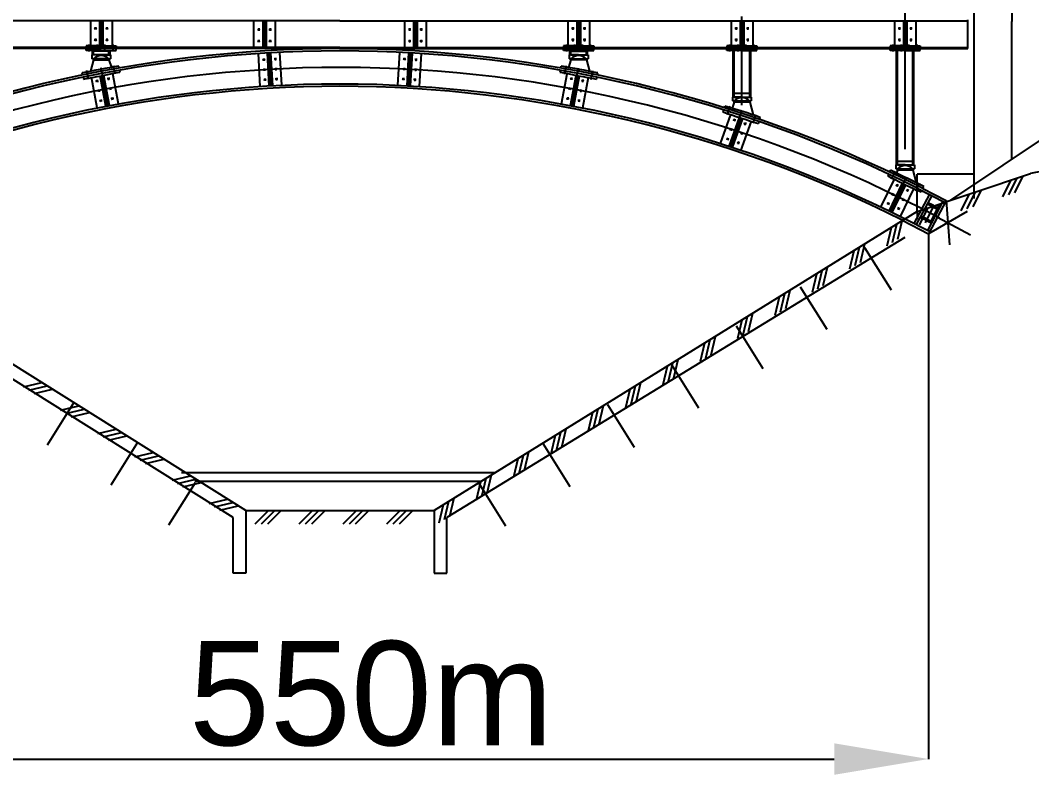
# Model space of a CAD drawing. Header units: millimetres. Extents: x -919 to 30143, y 6775 to 18100.
# Drawn here: x 10885 to 18940, y 6775 to 12779 of the extents above; entities that cross this region are included whole.
import ezdxf

# ---------------------------------------------------------------- set-up
doc = ezdxf.new("R2010")
doc.units = ezdxf.units.MM
doc.layers.add('axis', color=40, linetype='Continuous')
doc.styles.get("Standard").update_dxf_attribs({"font": 'arial.ttf'})
doc.dimstyles.new('dwgmodels.com', dxfattribs={"dimtxt": 2.5, "dimasz": 2.5, "dimexe": 1.25, "dimexo": 0.625, "dimtad": 1, "dimtxsty": 'Standard', "dimcen": 2.5, "dimadec": 0, "dimazin": 0, "dimtfac": 1, "dimtmove": 0, "dimatfit": 3, "dimfxl": 1, "dimarcsym": 0})

# ---------------------------------------------------------------- blocks, each defined once
blk = doc.blocks.new('*D4')
at = {"color": 0, "lineweight": -2, "transparency": 16777216}
for p, q in [((8743.7, 11080.2), (8743.7, 6899)), ((18117.3, 11079.9), (18117.3, 6899)), ((9493.7, 6900.2), (17367.3, 6900.2))]:
    blk.add_line(p, q, dxfattribs=at)
at = {"color": 0, "transparency": 16777216}
for points in [[(9493.7, 7025.2), (9493.7, 6775.2), (8743.7, 6900.2)], [(17367.3, 7025.2), (17367.3, 6775.2), (18117.3, 6900.2)]]:
    blk.add_solid(points, dxfattribs=at)
at = {"layer": 'Defpoints', "color": 0, "transparency": 16777216}
for p in [(8743.7, 11080.8), (18117.3, 11080.5), (18117.3, 6900.2)]:
    blk.add_point(p, dxfattribs=at)
at = {"color": 0, "transparency": 16777216, "insert": (13430.5, 6902.3), "char_height": 2.5, "attachment_point": 5}
blk.add_mtext('9373,58', dxfattribs=at)

msp = doc.modelspace()

# ---------------------------------------------------------------- linework, layer by layer
at = {"color": 0, "linetype": 'ByBlock', "lineweight": -2}
for p, q in [((20961.458, 13128.112), (18283.106, 11342.544)), ((18481.458, 11474.779), (18481.458, 13128.112)), ((18781.458, 12868.112), (18781.458, 12768.112)), ((13430.607, 12774.435), (8429.756, 12774.435)), ((11443.756, 12774.435), (11443.756, 12576.435)), ((11515.756, 12774.435), (11515.756, 12576.435)), ((11523.756, 12774.435), (11523.756, 12576.435)), ((11535.756, 12576.435), (11535.756, 12774.435)), ((11543.756, 12774.435), (11543.756, 12576.435)), ((11615.756, 12774.435), (11615.756, 12576.435)), ((12743.59, 12774.435), (12743.59, 12562.435)), ((12815.59, 12774.435), (12815.59, 12562.435)), ((12823.59, 12774.435), (12823.59, 12562.435)), ((12835.59, 12562.435), (12835.59, 12774.435)), ((12843.59, 12774.435), (12843.59, 12562.435)), ((12915.59, 12774.435), (12915.59, 12562.435)), ((13430.607, 12774.435), (18431.458, 12774.435)), ((13945.625, 12774.435), (13945.625, 12562.435)), ((14017.625, 12774.435), (14017.625, 12562.435)), ((14025.625, 12562.435), (14025.625, 12774.435)), ((14037.625, 12774.435), (14037.625, 12562.435)), ((14045.625, 12774.435), (14045.625, 12562.435)), ((14117.625, 12774.435), (14117.625, 12562.435)), ((15245.458, 12774.435), (15245.458, 12576.435)), ((15317.458, 12774.435), (15317.458, 12576.435)), ((15325.458, 12576.435), (15325.458, 12774.435)), ((15337.458, 12774.435), (15337.458, 12576.435)), ((15345.458, 12774.435), (15345.458, 12576.435)), ((15417.458, 12774.435), (15417.458, 12576.435)), ((16545.458, 12774.435), (16545.458, 12576.435)), ((16617.458, 12774.435), (16617.458, 12576.435)), ((16625.458, 12576.435), (16625.458, 12774.435)), ((16637.458, 12774.435), (16637.458, 12576.435)), ((16645.458, 12774.435), (16645.458, 12576.435)), ((16717.458, 12774.435), (16717.458, 12576.435)), ((17845.458, 12774.435), (17845.458, 12576.435)), ((17917.458, 12774.435), (17917.458, 12576.435)), ((17925.458, 12576.435), (17925.458, 12774.435)), ((17937.458, 12774.435), (17937.458, 12576.435)), ((17945.458, 12774.435), (17945.458, 12576.435)), ((18017.458, 12774.435), (18017.458, 12576.435)), ((18431.458, 12553.435), (18431.458, 12783.435)), ((18781.458, 11674.779), (18781.458, 12768.112)), ((11473.669, 12714.453), (11493.843, 12714.417)), ((11478.749, 12710.576), (11483.767, 12720.567)), ((11488.749, 12710.558), (11478.749, 12710.576)), ((11483.774, 12724.522), (11483.738, 12704.348)), ((11483.767, 12720.567), (11488.749, 12710.558)), ((11565.669, 12714.453), (11585.843, 12714.417)), ((11570.749, 12710.576), (11575.767, 12720.567)), ((11580.749, 12710.558), (11570.749, 12710.576)), ((11575.774, 12724.522), (11575.738, 12704.348)), ((11575.767, 12720.567), (11580.749, 12710.558)), ((12773.503, 12705.453), (12793.677, 12705.417)), ((12778.583, 12701.576), (12783.601, 12711.567)), ((12788.583, 12701.558), (12778.583, 12701.576)), ((12783.608, 12715.522), (12783.572, 12695.348)), ((12783.601, 12711.567), (12788.583, 12701.558)), ((12865.503, 12705.453), (12885.677, 12705.417)), ((12870.583, 12701.576), (12875.601, 12711.567)), ((12880.583, 12701.558), (12870.583, 12701.576)), ((12875.608, 12715.522), (12875.572, 12695.348)), ((12875.601, 12711.567), (12880.583, 12701.558)), ((13995.712, 12705.453), (13975.538, 12705.417)), ((13985.614, 12711.567), (13980.632, 12701.558)), ((13980.632, 12701.558), (13990.632, 12701.576)), ((13985.607, 12715.522), (13985.643, 12695.348)), ((13990.632, 12701.576), (13985.614, 12711.567)), ((14087.712, 12705.453), (14067.538, 12705.417)), ((14077.614, 12711.567), (14072.632, 12701.558)), ((14072.632, 12701.558), (14082.632, 12701.576)), ((14077.607, 12715.522), (14077.643, 12695.348)), ((14082.632, 12701.576), (14077.614, 12711.567)), ((15295.545, 12714.453), (15275.371, 12714.417)), ((15285.447, 12720.567), (15280.465, 12710.558)), ((15280.465, 12710.558), (15290.465, 12710.576)), ((15285.44, 12724.522), (15285.476, 12704.348)), ((15290.465, 12710.576), (15285.447, 12720.567)), ((15387.545, 12714.453), (15367.371, 12714.417)), ((15377.447, 12720.567), (15372.465, 12710.558)), ((15372.465, 12710.558), (15382.465, 12710.576)), ((15377.44, 12724.522), (15377.476, 12704.348)), ((15382.465, 12710.576), (15377.447, 12720.567)), ((16595.545, 12714.453), (16575.371, 12714.417)), ((16585.447, 12720.567), (16580.465, 12710.558)), ((16580.465, 12710.558), (16590.465, 12710.576)), ((16585.44, 12724.522), (16585.476, 12704.348)), ((16590.465, 12710.576), (16585.447, 12720.567)), ((16687.545, 12714.453), (16667.371, 12714.417)), ((16677.447, 12720.567), (16672.465, 12710.558)), ((16672.465, 12710.558), (16682.465, 12710.576)), ((16677.44, 12724.522), (16677.476, 12704.348)), ((16682.465, 12710.576), (16677.447, 12720.567)), ((17895.545, 12714.453), (17875.371, 12714.417)), ((17885.447, 12720.567), (17880.465, 12710.558)), ((17880.465, 12710.558), (17890.465, 12710.576)), ((17885.44, 12724.522), (17885.476, 12704.348)), ((17890.465, 12710.576), (17885.447, 12720.567)), ((17987.545, 12714.453), (17967.371, 12714.417)), ((17977.447, 12720.567), (17972.465, 12710.558)), ((17972.465, 12710.558), (17982.465, 12710.576)), ((17977.44, 12724.522), (17977.476, 12704.348)), ((17982.465, 12710.576), (17977.447, 12720.567)), ((11529.756, 12576.435), (11409.756, 12576.435)), ((11409.756, 12576.435), (11409.756, 12562.435)), ((11434.756, 12529.435), (11434.756, 12586.321)), ((11473.669, 12622.453), (11493.843, 12622.417)), ((11478.749, 12618.576), (11483.767, 12628.567)), ((11488.749, 12618.558), (11478.749, 12618.576)), ((11483.774, 12632.522), (11483.738, 12612.348)), ((11483.767, 12628.567), (11488.749, 12618.558)), ((11499.756, 12529.435), (11499.756, 12586.321)), ((11529.756, 12576.435), (11649.756, 12576.435)), ((11559.756, 12529.435), (11559.756, 12586.321)), ((11565.669, 12622.453), (11585.843, 12622.417)), ((11570.749, 12618.576), (11575.767, 12628.567)), ((11580.749, 12618.558), (11570.749, 12618.576)), ((11575.774, 12632.522), (11575.738, 12612.348)), ((11575.767, 12628.567), (11580.749, 12618.558)), ((11624.756, 12529.435), (11624.756, 12586.321)), ((11649.756, 12576.435), (11649.756, 12562.435)), ((12773.503, 12613.453), (12793.677, 12613.417)), ((12778.583, 12609.576), (12783.601, 12619.567)), ((12788.583, 12609.558), (12778.583, 12609.576)), ((12783.608, 12623.522), (12783.572, 12603.348)), ((12783.601, 12619.567), (12788.583, 12609.558)), ((12865.503, 12613.453), (12885.677, 12613.417)), ((12870.583, 12609.576), (12875.601, 12619.567)), ((12880.583, 12609.558), (12870.583, 12609.576)), ((12875.608, 12623.522), (12875.572, 12603.348)), ((12875.601, 12619.567), (12880.583, 12609.558)), ((13995.712, 12613.453), (13975.538, 12613.417)), ((13985.614, 12619.567), (13980.632, 12609.558)), ((13980.632, 12609.558), (13990.632, 12609.576)), ((13985.607, 12623.522), (13985.643, 12603.348)), ((13990.632, 12609.576), (13985.614, 12619.567)), ((14087.712, 12613.453), (14067.538, 12613.417)), ((14077.614, 12619.567), (14072.632, 12609.558)), ((14072.632, 12609.558), (14082.632, 12609.576)), ((14077.607, 12623.522), (14077.643, 12603.348)), ((14082.632, 12609.576), (14077.614, 12619.567)), ((15331.458, 12576.435), (15211.458, 12576.435)), ((15211.458, 12576.435), (15211.458, 12562.435)), ((15236.458, 12529.435), (15236.458, 12586.321)), ((15295.545, 12622.453), (15275.371, 12622.417)), ((15285.447, 12628.567), (15280.465, 12618.558)), ((15280.465, 12618.558), (15290.465, 12618.576)), ((15285.44, 12632.522), (15285.476, 12612.348)), ((15290.465, 12618.576), (15285.447, 12628.567)), ((15301.458, 12529.435), (15301.458, 12586.321)), ((15331.458, 12576.435), (15451.458, 12576.435)), ((15361.458, 12529.435), (15361.458, 12586.321)), ((15387.545, 12622.453), (15367.371, 12622.417)), ((15377.447, 12628.567), (15372.465, 12618.558)), ((15372.465, 12618.558), (15382.465, 12618.576)), ((15377.44, 12632.522), (15377.476, 12612.348)), ((15382.465, 12618.576), (15377.447, 12628.567)), ((15426.458, 12529.435), (15426.458, 12586.321)), ((15451.458, 12576.435), (15451.458, 12562.435)), ((16631.458, 12576.435), (16511.458, 12576.435)), ((16511.458, 12576.435), (16511.458, 12562.435)), ((16536.458, 12529.435), (16536.458, 12586.321)), ((16595.545, 12622.453), (16575.371, 12622.417)), ((16585.447, 12628.567), (16580.465, 12618.558)), ((16580.465, 12618.558), (16590.465, 12618.576)), ((16585.44, 12632.522), (16585.476, 12612.348)), ((16590.465, 12618.576), (16585.447, 12628.567)), ((16601.458, 12529.435), (16601.458, 12586.321)), ((16631.458, 12576.435), (16751.458, 12576.435)), ((16661.458, 12529.435), (16661.458, 12586.321)), ((16687.545, 12622.453), (16667.371, 12622.417)), ((16677.447, 12628.567), (16672.465, 12618.558)), ((16672.465, 12618.558), (16682.465, 12618.576)), ((16677.44, 12632.522), (16677.476, 12612.348)), ((16682.465, 12618.576), (16677.447, 12628.567)), ((16726.458, 12529.435), (16726.458, 12586.321)), ((16751.458, 12576.435), (16751.458, 12562.435)), ((17931.458, 12576.435), (17811.458, 12576.435)), ((17811.458, 12576.435), (17811.458, 12562.435)), ((17836.458, 12529.435), (17836.458, 12586.321)), ((17895.545, 12622.453), (17875.371, 12622.417)), ((17885.447, 12628.567), (17880.465, 12618.558)), ((17880.465, 12618.558), (17890.465, 12618.576)), ((17885.44, 12632.522), (17885.476, 12612.348)), ((17890.465, 12618.576), (17885.447, 12628.567)), ((17901.458, 12529.435), (17901.458, 12586.321)), ((17931.458, 12576.435), (18051.458, 12576.435)), ((17961.458, 12529.435), (17961.458, 12586.321)), ((17987.545, 12622.453), (17967.371, 12622.417)), ((17977.447, 12628.567), (17972.465, 12618.558)), ((17972.465, 12618.558), (17982.465, 12618.576)), ((17977.44, 12632.522), (17977.476, 12612.348)), ((17982.465, 12618.576), (17977.447, 12628.567)), ((18026.458, 12529.435), (18026.458, 12586.321)), ((18051.458, 12576.435), (18051.458, 12562.435)), ((13430.607, 12562.435), (8429.756, 12562.435)), ((13430.607, 12553.435), (8429.756, 12553.435)), ((11409.756, 12539.435), (11409.756, 12553.435)), ((11529.756, 12539.435), (11409.756, 12539.435)), ((11529.756, 12502.766), (11454.756, 12502.766)), ((11454.756, 12502.766), (11454.756, 12472.766)), ((11591.756, 12502.766), (11454.756, 12502.766)), ((11459.756, 12502.766), (11459.756, 12539.435)), ((11467.756, 12502.766), (11467.756, 12539.435)), ((11591.756, 12532.766), (11467.756, 12532.766)), ((11529.756, 12539.435), (11649.756, 12539.435)), ((11529.756, 12502.766), (11604.756, 12502.766)), ((11591.756, 12502.766), (11591.756, 12539.435)), ((11599.756, 12502.766), (11599.756, 12539.435)), ((11604.756, 12502.766), (11604.756, 12472.766)), ((11649.756, 12539.435), (11649.756, 12553.435)), ((12796.535, 12251.507), (12781.58, 12513.457)), ((12868.397, 12255.976), (12853.443, 12517.904)), ((12876.384, 12256.432), (12861.43, 12518.367)), ((12888.365, 12257.116), (12873.41, 12519.05)), ((12896.352, 12257.572), (12881.398, 12519.498)), ((12968.256, 12261.311), (12953.301, 12523.248)), ((13430.607, 12562.435), (18431.458, 12562.435)), ((13430.607, 12553.435), (18431.458, 12553.435)), ((13892.959, 12261.311), (13907.914, 12523.248)), ((13964.863, 12257.572), (13979.817, 12519.498)), ((13972.85, 12257.116), (13987.805, 12519.05)), ((13984.83, 12256.432), (13999.785, 12518.367)), ((13992.817, 12255.976), (14007.772, 12517.904)), ((14064.679, 12251.507), (14079.635, 12513.457)), ((15211.458, 12539.435), (15211.458, 12553.435)), ((15331.458, 12539.435), (15211.458, 12539.435)), ((15331.458, 12502.766), (15256.458, 12502.766)), ((15256.458, 12502.766), (15256.458, 12472.766)), ((15261.458, 12502.766), (15261.458, 12539.435)), ((15269.458, 12502.766), (15269.458, 12539.435)), ((15269.458, 12532.766), (15393.458, 12532.766)), ((15269.458, 12502.766), (15406.458, 12502.766)), ((15331.458, 12539.435), (15451.458, 12539.435)), ((15331.458, 12502.766), (15406.458, 12502.766)), ((15393.458, 12502.766), (15393.458, 12539.435)), ((15401.458, 12502.766), (15401.458, 12539.435)), ((15406.458, 12502.766), (15406.458, 12472.766)), ((15451.458, 12539.435), (15451.458, 12553.435)), ((16511.458, 12539.435), (16511.458, 12553.435)), ((16631.458, 12539.435), (16511.458, 12539.435)), ((16561.458, 12167.969), (16561.458, 12539.435)), ((16569.458, 12167.969), (16569.458, 12539.435)), ((16631.458, 12539.435), (16751.458, 12539.435)), ((16693.458, 12167.969), (16693.458, 12539.435)), ((16701.458, 12167.969), (16701.458, 12539.435)), ((16751.458, 12539.435), (16751.458, 12553.435)), ((17811.458, 12539.435), (17811.458, 12553.435)), ((17931.458, 12539.435), (17811.458, 12539.435)), ((17861.458, 11627.304), (17861.458, 12539.435)), ((17869.458, 11627.304), (17869.458, 12539.435)), ((17931.458, 12539.435), (18051.458, 12539.435)), ((17993.458, 11627.304), (17993.458, 12539.435)), ((18001.458, 11627.304), (18001.458, 12539.435)), ((18051.458, 12539.435), (18051.458, 12553.435)), ((11467.756, 12462.766), (11444.019, 12372.741)), ((11591.756, 12472.766), (11454.756, 12472.766)), ((11467.756, 12472.766), (11467.756, 12462.766)), ((11467.756, 12462.766), (11591.756, 12462.766)), ((11591.756, 12462.766), (11591.756, 12472.766)), ((11591.756, 12472.766), (11604.756, 12472.766)), ((11591.756, 12462.766), (11611.186, 12403.759)), ((11640.789, 12348.796), (11627.851, 12416.698)), ((11672.157, 12397.876), (11669.162, 12413.597)), ((12814.3, 12465.13), (12834.442, 12466.28)), ((12819.6, 12461.559), (12824.021, 12471.828)), ((12829.583, 12462.129), (12819.6, 12461.559)), ((12823.796, 12475.776), (12824.946, 12455.635)), ((12824.021, 12471.828), (12829.583, 12462.129)), ((12926.292, 12471.524), (12906.151, 12470.374)), ((12915.872, 12477.072), (12911.45, 12466.803)), ((12911.45, 12466.803), (12921.434, 12467.373)), ((12915.646, 12481.02), (12916.796, 12460.879)), ((12921.434, 12467.373), (12915.872, 12477.072)), ((13934.923, 12471.524), (13955.064, 12470.374)), ((13939.781, 12467.373), (13945.343, 12477.072)), ((13949.765, 12466.803), (13939.781, 12467.373)), ((13945.568, 12481.02), (13944.418, 12460.879)), ((13945.343, 12477.072), (13949.765, 12466.803)), ((14046.914, 12465.13), (14026.773, 12466.28)), ((14037.193, 12471.828), (14031.631, 12462.129)), ((14031.631, 12462.129), (14041.615, 12461.559)), ((14037.419, 12475.776), (14036.269, 12455.635)), ((14041.615, 12461.559), (14037.193, 12471.828)), ((15189.057, 12397.876), (15192.053, 12413.597)), ((15220.425, 12348.796), (15233.363, 12416.698)), ((15269.458, 12462.766), (15250.029, 12403.759)), ((15269.458, 12472.766), (15256.458, 12472.766)), ((15269.458, 12462.766), (15269.458, 12472.766)), ((15269.458, 12472.766), (15406.458, 12472.766)), ((15393.458, 12462.766), (15269.458, 12462.766)), ((15393.458, 12472.766), (15393.458, 12462.766)), ((15393.458, 12462.766), (15417.196, 12372.741)), ((11381.2, 12343.722), (11378.122, 12359.424)), ((11384.807, 12326.088), (11387.719, 12310.355)), ((11429.094, 12307.529), (11415.699, 12377.828)), ((11497.037, 12080.863), (11451.357, 12324.786)), ((11567.74, 12094.476), (11522.614, 12335.439)), ((11543.109, 12328.964), (11529.71, 12399.283)), ((11575.603, 12095.948), (11530.524, 12336.665)), ((11587.398, 12098.157), (11542.385, 12338.519)), ((11595.261, 12099.63), (11550.29, 12339.767)), ((11585.853, 12323.712), (11589.567, 12303.883)), ((11666.098, 12112.524), (11621.369, 12351.372)), ((11675.292, 12382.722), (11678.288, 12367.001)), ((12818.86, 12385.26), (12839.002, 12386.41)), ((12824.16, 12381.689), (12828.582, 12391.958)), ((12834.143, 12382.259), (12824.16, 12381.689)), ((12828.356, 12395.906), (12829.506, 12375.765)), ((12828.582, 12391.958), (12834.143, 12382.259)), ((12930.852, 12391.654), (12910.711, 12390.504)), ((12920.432, 12397.202), (12916.01, 12386.933)), ((12916.01, 12386.933), (12925.994, 12387.503)), ((12920.207, 12401.15), (12921.356, 12381.009)), ((12925.994, 12387.503), (12920.432, 12397.202)), ((13930.363, 12391.654), (13950.504, 12390.504)), ((13935.221, 12387.503), (13940.783, 12397.202)), ((13945.205, 12386.933), (13935.221, 12387.503)), ((13941.008, 12401.15), (13939.858, 12381.009)), ((13940.783, 12397.202), (13945.205, 12386.933)), ((14042.354, 12385.26), (14022.213, 12386.41)), ((14032.633, 12391.958), (14027.071, 12382.259)), ((14027.071, 12382.259), (14037.055, 12381.689)), ((14032.859, 12395.906), (14031.709, 12375.765)), ((14037.055, 12381.689), (14032.633, 12391.958)), ((15185.922, 12382.722), (15182.927, 12367.001)), ((15195.116, 12112.524), (15239.846, 12351.372)), ((15265.953, 12099.63), (15310.924, 12339.767)), ((15275.361, 12323.712), (15271.648, 12303.883)), ((15273.817, 12098.157), (15318.83, 12338.519)), ((15285.612, 12095.948), (15330.691, 12336.665)), ((15293.475, 12094.476), (15338.601, 12335.439)), ((15318.106, 12328.964), (15331.505, 12399.283)), ((15364.177, 12080.863), (15409.857, 12324.786)), ((15432.121, 12307.529), (15445.516, 12377.828)), ((15476.408, 12326.088), (15473.495, 12310.355)), ((15480.015, 12343.722), (15483.092, 12359.424)), ((11487.367, 12295.006), (11507.197, 12298.719)), ((11493.079, 12292.141), (11496.153, 12302.89)), ((11502.908, 12293.982), (11493.079, 12292.141)), ((11495.425, 12306.777), (11499.139, 12286.948)), ((11496.153, 12302.89), (11502.908, 12293.982)), ((11597.625, 12315.654), (11577.795, 12311.941)), ((11586.581, 12319.825), (11583.507, 12309.076)), ((11583.507, 12309.076), (11593.336, 12310.916)), ((11593.336, 12310.916), (11586.581, 12319.825)), ((11600.579, 12245.079), (11604.292, 12225.25)), ((12823.42, 12305.39), (12843.562, 12306.54)), ((12828.72, 12301.819), (12833.142, 12312.088)), ((12838.703, 12302.389), (12828.72, 12301.819)), ((12832.916, 12316.036), (12834.066, 12295.895)), ((12833.142, 12312.088), (12838.703, 12302.389)), ((12935.412, 12311.784), (12915.271, 12310.634)), ((12924.992, 12317.332), (12920.57, 12307.063)), ((12920.57, 12307.063), (12930.554, 12307.633)), ((12924.767, 12321.28), (12925.916, 12301.139)), ((12930.554, 12307.633), (12924.992, 12317.332)), ((13925.802, 12311.784), (13945.944, 12310.634)), ((13930.661, 12307.633), (13936.223, 12317.332)), ((13940.645, 12307.063), (13930.661, 12307.633)), ((13936.448, 12321.28), (13935.298, 12301.139)), ((13936.223, 12317.332), (13940.645, 12307.063)), ((14037.794, 12305.39), (14017.653, 12306.54)), ((14028.073, 12312.088), (14022.511, 12302.389)), ((14022.511, 12302.389), (14032.495, 12301.819)), ((14028.299, 12316.036), (14027.149, 12295.895)), ((14032.495, 12301.819), (14028.073, 12312.088)), ((15260.636, 12245.079), (15256.922, 12225.25)), ((15263.59, 12315.654), (15283.419, 12311.941)), ((15267.878, 12310.916), (15274.634, 12319.825)), ((15277.707, 12309.076), (15267.878, 12310.916)), ((15274.634, 12319.825), (15277.707, 12309.076)), ((15373.847, 12295.006), (15354.018, 12298.719)), ((15365.062, 12302.89), (15358.306, 12293.982)), ((15358.306, 12293.982), (15368.135, 12292.141)), ((15365.789, 12306.777), (15362.076, 12286.948)), ((15368.135, 12292.141), (15365.062, 12302.89)), ((22730.607, 12278.112), (18930.607, 11560.465)), ((11502.093, 12216.373), (11521.922, 12220.086)), ((11507.805, 12213.508), (11510.879, 12224.257)), ((11517.634, 12215.349), (11507.805, 12213.508)), ((11510.151, 12228.144), (11513.864, 12208.315)), ((11510.879, 12224.257), (11517.634, 12215.349)), ((11612.35, 12237.021), (11592.521, 12233.308)), ((11601.307, 12241.192), (11598.233, 12230.443)), ((11598.233, 12230.443), (11608.062, 12232.283)), ((11608.062, 12232.283), (11601.307, 12241.192)), ((11616.033, 12162.559), (11612.959, 12151.81)), ((11615.305, 12166.446), (11619.018, 12146.617)), ((11622.788, 12153.65), (11616.033, 12162.559)), ((15238.427, 12153.65), (15245.182, 12162.559)), ((15245.91, 12166.446), (15242.196, 12146.617)), ((15245.182, 12162.559), (15248.256, 12151.81)), ((15248.864, 12237.021), (15268.694, 12233.308)), ((15253.152, 12232.283), (15259.908, 12241.192)), ((15262.982, 12230.443), (15253.152, 12232.283)), ((15259.908, 12241.192), (15262.982, 12230.443)), ((15359.122, 12216.373), (15339.292, 12220.086)), ((15350.336, 12224.257), (15343.58, 12215.349)), ((15343.58, 12215.349), (15353.41, 12213.508)), ((15351.064, 12228.144), (15347.35, 12208.315)), ((15353.41, 12213.508), (15350.336, 12224.257)), ((16631.458, 12167.969), (16556.458, 12167.969)), ((16556.458, 12167.969), (16556.458, 12137.969)), ((16569.458, 12197.969), (16693.458, 12197.969)), ((16569.458, 12167.969), (16706.458, 12167.969)), ((16631.458, 12167.969), (16706.458, 12167.969)), ((16706.458, 12167.969), (16706.458, 12137.969)), ((11516.819, 12137.74), (11536.648, 12141.453)), ((11522.531, 12134.875), (11525.605, 12145.624)), ((11532.36, 12136.716), (11522.531, 12134.875)), ((11524.877, 12149.511), (11528.59, 12129.682)), ((11525.605, 12145.624), (11532.36, 12136.716)), ((11627.076, 12158.388), (11607.247, 12154.675)), ((11612.959, 12151.81), (11622.788, 12153.65)), ((15234.138, 12158.388), (15253.968, 12154.675)), ((15248.256, 12151.81), (15238.427, 12153.65)), ((15344.396, 12137.74), (15324.566, 12141.453)), ((15335.61, 12145.624), (15328.855, 12136.716)), ((15328.855, 12136.716), (15338.684, 12134.875)), ((15336.338, 12149.511), (15332.624, 12129.682)), ((15338.684, 12134.875), (15335.61, 12145.624)), ((16491.333, 12081.165), (16496.309, 12096.376)), ((16515.509, 12026.415), (16537.677, 12094.184)), ((16569.458, 12127.969), (16553.33, 12078.987)), ((16569.458, 12137.969), (16556.458, 12137.969)), ((16569.458, 12127.969), (16569.458, 12137.969)), ((16569.458, 12137.969), (16706.458, 12137.969)), ((16693.458, 12127.969), (16569.458, 12127.969)), ((16693.458, 12137.969), (16693.458, 12127.969)), ((16693.458, 12127.969), (16720.589, 12025.074)), ((16461.929, 11798.643), (16543.267, 12027.625)), ((16485.477, 12064.145), (16480.631, 12048.892)), ((16529.898, 11774.887), (16611.675, 12005.105)), ((16537.436, 11772.209), (16619.291, 12002.644)), ((16610.128, 11995.095), (16632.797, 12064.397)), ((16720.786, 11960.235), (16743.142, 12028.579)), ((16773.011, 11990.353), (16778.065, 12005.534)), ((16548.744, 11768.192), (16630.719, 11998.966)), ((16556.283, 11765.515), (16638.342, 11996.525)), ((16561.166, 11988.649), (16580.177, 11981.897)), ((16564.666, 11983.302), (16572.724, 11991.052)), ((16574.089, 11979.955), (16564.666, 11983.302)), ((16574.048, 11994.778), (16567.295, 11975.768)), ((16572.724, 11991.052), (16574.089, 11979.955)), ((16624.007, 11741.07), (16707.074, 11974.918)), ((16666.87, 11951.102), (16647.859, 11957.855)), ((16659.417, 11960.257), (16651.359, 11952.507)), ((16651.359, 11952.507), (16660.782, 11949.16)), ((16660.741, 11963.983), (16653.988, 11944.973)), ((16660.782, 11949.16), (16659.417, 11960.257)), ((16767.154, 11973.333), (16762.39, 11958.058)), ((16511.109, 11832.532), (16519.168, 11840.281)), ((16520.492, 11844.008), (16513.739, 11824.997)), ((16519.168, 11840.281), (16520.532, 11829.184)), ((16534.388, 11913.264), (16553.399, 11906.511)), ((16537.887, 11907.917), (16545.946, 11915.667)), ((16547.311, 11904.57), (16537.887, 11907.917)), ((16547.27, 11919.393), (16540.517, 11900.383)), ((16545.946, 11915.667), (16547.311, 11904.57)), ((16640.092, 11875.717), (16621.081, 11882.469)), ((16632.639, 11884.872), (16624.58, 11877.122)), ((16624.58, 11877.122), (16634.004, 11873.775)), ((16633.963, 11888.598), (16627.21, 11869.588)), ((16634.004, 11873.775), (16632.639, 11884.872)), ((16507.61, 11837.879), (16526.621, 11831.126)), ((16520.532, 11829.184), (16511.109, 11832.532)), ((16613.314, 11800.331), (16594.303, 11807.084)), ((16605.861, 11809.486), (16597.802, 11801.737)), ((16597.802, 11801.737), (16607.226, 11798.39)), ((16607.185, 11813.213), (16600.432, 11794.202)), ((16607.226, 11798.39), (16605.861, 11809.486)), ((17931.279, 11627.304), (17856.279, 11627.304)), ((17856.279, 11627.304), (17856.279, 11597.304)), ((17869.279, 11627.304), (18006.279, 11627.304)), ((17869.458, 11657.304), (17993.458, 11657.304)), ((17931.279, 11627.304), (18006.279, 11627.304)), ((18006.279, 11627.304), (18006.279, 11597.304)), ((17799.102, 11554.811), (17792.192, 11540.376)), ((17807.219, 11570.877), (17814.333, 11585.212)), ((17823.397, 11513.494), (17854.955, 11577.086)), ((17869.279, 11597.304), (17856.279, 11597.304)), ((17869.279, 11587.304), (17861.279, 11563.008)), ((17869.279, 11587.304), (17869.279, 11597.304)), ((17869.279, 11597.304), (18006.279, 11597.304)), ((17993.279, 11587.304), (17869.279, 11587.304)), ((17912.742, 11469.323), (17944.795, 11533.913)), ((17993.279, 11597.304), (17993.279, 11587.304)), ((17993.279, 11587.304), (18020.093, 11485.613)), ((18027.458, 11256.504), (18930.607, 11560.465)), ((18481.458, 11554.15), (18027.458, 11554.15)), ((18027.458, 11256.504), (18027.458, 11554.15)), ((18756.441, 11389.936), (18823.134, 11524.294)), ((18803.829, 11405.885), (18870.522, 11540.243)), ((17738.345, 11291.486), (17846.381, 11513.198)), ((17803.23, 11260.275), (17910.946, 11481.332)), ((17810.421, 11256.771), (17918.133, 11477.819)), ((17821.209, 11251.515), (17928.919, 11472.56)), ((17828.401, 11248.01), (17936.113, 11469.061)), ((17858.215, 11469.198), (17876.351, 11460.361)), ((17861.094, 11463.493), (17869.97, 11470.292)), ((17870.084, 11459.113), (17861.094, 11463.493)), ((17871.702, 11473.847), (17862.865, 11455.712)), ((17869.97, 11470.292), (17870.084, 11459.113)), ((17892.965, 11216.143), (18000.983, 11437.818)), ((18017.275, 11418.988), (18048.831, 11482.578)), ((18080.198, 11455.613), (18027.458, 11482.072)), ((18073.011, 11441.319), (18027.458, 11464.193)), ((18027.458, 11444.072), (18250.141, 11329.571)), ((18073.011, 11441.319), (18080.198, 11455.613)), ((18073.011, 11441.319), (18258.499, 11345.455)), ((18481.458, 11360.413), (18481.458, 11474.779)), ((18709.053, 11373.987), (18775.746, 11508.345)), ((17823.172, 11397.282), (17841.308, 11388.445)), ((17826.051, 11391.577), (17834.926, 11398.376)), ((17835.041, 11387.196), (17826.051, 11391.577)), ((17836.659, 11401.931), (17827.821, 11383.795)), ((17834.926, 11398.376), (17835.041, 11387.196)), ((17924.012, 11348.145), (17905.876, 11356.982)), ((17917.63, 11358.076), (17908.755, 11351.277)), ((17919.362, 11361.631), (17910.525, 11343.496)), ((17917.744, 11346.896), (17917.63, 11358.076)), ((17959.055, 11420.061), (17940.919, 11428.898)), ((17952.673, 11429.993), (17943.798, 11423.193)), ((17943.798, 11423.193), (17952.788, 11418.813)), ((17954.406, 11433.548), (17945.569, 11415.412)), ((17952.788, 11418.813), (17952.673, 11429.993)), ((18125.924, 11394.163), (18001.674, 11161.194)), ((18143.708, 11385.008), (18019.882, 11152.835)), ((18058.061, 11410.785), (18027.458, 11425.226)), ((18064.893, 11425.253), (18058.061, 11410.785)), ((18377.915, 11262.54), (18444.607, 11396.898)), ((18425.303, 11278.489), (18491.996, 11412.847)), ((18472.691, 11294.438), (18539.384, 11428.796)), ((17788.129, 11325.365), (17806.265, 11316.528)), ((17791.008, 11319.66), (17799.883, 11326.46)), ((17799.997, 11315.28), (17791.008, 11319.66)), ((17801.615, 11330.015), (17792.778, 11311.879)), ((17799.883, 11326.46), (17799.997, 11315.28)), ((17888.968, 11276.228), (17870.833, 11285.065)), ((17882.587, 11286.16), (17873.712, 11279.36)), ((17873.712, 11279.36), (17882.701, 11274.98)), ((17884.319, 11289.715), (17875.482, 11271.579)), ((17882.701, 11274.98), (17882.587, 11286.16)), ((17908.755, 11351.277), (17917.744, 11346.896)), ((18046.776, 11151.093), (18113.469, 11285.451)), ((18094.164, 11167.042), (18160.857, 11301.4)), ((18232.353, 11338.718), (18108.117, 11105.776)), ((18258.498, 11345.24), (18117.321, 11080.534)), ((18141.552, 11182.991), (18208.245, 11317.349)), ((18240.851, 11354.652), (18240.824, 11354.601)), ((18258.499, 11345.455), (18284.607, 10991.53)), ((12680.607, 8878.112), (8874.704, 11263.012)), ((18027.458, 11256.504), (14180.607, 8878.112)), ((18125.909, 11096.636), (17930.907, 11196.809)), ((18027.458, 11256.504), (18027.458, 11194.677)), ((18425.783, 11256.023), (18117.144, 11080.629)), ((17788.004, 10983.755), (17822.442, 11129.748)), ((17830.532, 11010.049), (17864.97, 11156.042)), ((17873.06, 11036.343), (17907.498, 11182.336)), ((17913.239, 11185.885), (18117.144, 11080.629)), ((12580.607, 8822.764), (8983.756, 11076.665)), ((17928.184, 11049.536), (14280.607, 8822.008)), ((17533.355, 10826.313), (17567.793, 10972.306)), ((17575.883, 10852.607), (17610.321, 10998.6)), ((17608.771, 10971.647), (17821.169, 10632.697)), ((17490.827, 10800.019), (17525.265, 10946.013)), ((17278.705, 10668.871), (17313.143, 10814.864)), ((17193.649, 10616.284), (17228.087, 10762.277)), ((17236.177, 10642.577), (17270.615, 10788.571)), ((17096.331, 10658.707), (17308.728, 10319.756)), ((16896.472, 10432.548), (16930.91, 10578.541)), ((16939, 10458.842), (16973.438, 10604.835)), ((16981.528, 10485.135), (17015.966, 10631.129)), ((16599.294, 10248.812), (16633.732, 10394.805)), ((16641.822, 10275.106), (16676.261, 10421.099)), ((16684.351, 10301.4), (16718.789, 10447.393)), ((16584.572, 10346.182), (16796.969, 10007.232)), ((16344.645, 10091.37), (16379.083, 10237.363)), ((16387.173, 10117.664), (16421.611, 10263.657)), ((16302.117, 10065.076), (16336.555, 10211.069)), ((16089.996, 9933.928), (16124.434, 10079.921)), ((16004.94, 9881.34), (16039.378, 10027.334)), ((16047.468, 9907.634), (16081.906, 10053.627)), ((16072.472, 10033.449), (16284.869, 9694.499)), ((10910.01, 9862.455), (11056.209, 9896.012)), ((10952.379, 9835.905), (11098.577, 9869.463)), ((10994.748, 9809.355), (11140.946, 9842.913)), ((15707.762, 9697.605), (15742.2, 9843.598)), ((15750.29, 9723.898), (15784.728, 9869.892)), ((15792.818, 9750.192), (15827.256, 9896.185)), ((11310.741, 9736.514), (11098.344, 9397.563)), ((11206.075, 9676.931), (11352.273, 9710.489)), ((11248.444, 9650.381), (11394.642, 9683.939)), ((15453.113, 9540.163), (15487.551, 9686.156)), ((15495.641, 9566.456), (15530.079, 9712.45)), ((15560.236, 9720.634), (15772.633, 9381.683)), ((11290.813, 9623.832), (11437.011, 9657.389)), ((15410.585, 9513.869), (15445.023, 9659.862)), ((11502.14, 9491.408), (11648.338, 9524.965)), ((15198.464, 9382.721), (15232.902, 9528.714)), ((11544.508, 9464.858), (11690.707, 9498.415)), ((11586.877, 9438.308), (11733.075, 9471.866)), ((15113.408, 9330.133), (15147.846, 9476.126)), ((15155.936, 9356.427), (15190.374, 9502.42)), ((11819.167, 9417.918), (11606.77, 9078.968)), ((14901.286, 9198.985), (14935.724, 9344.978)), ((15048.273, 9407.984), (15260.67, 9069.034)), ((11798.204, 9305.884), (11944.402, 9339.442)), ((11840.573, 9279.334), (11986.771, 9312.892)), ((11882.942, 9252.785), (12029.14, 9286.342)), ((14816.23, 9146.397), (14850.668, 9292.391)), ((14858.758, 9172.691), (14893.196, 9318.684)), ((12094.269, 9120.361), (12240.467, 9153.918)), ((12136.638, 9093.811), (12282.836, 9127.368)), ((14665.832, 9178.112), (12168.107, 9178.112)), ((14552.613, 9108.112), (12276.024, 9108.112)), ((14519.053, 8962.662), (14553.491, 9108.655)), ((14561.581, 8988.955), (14596.019, 9134.949)), ((14604.109, 9015.249), (14638.547, 9161.242)), ((12277.593, 9099.322), (12065.196, 8760.372)), ((12179.006, 9067.261), (12325.205, 9100.819)), ((14536.173, 9095.251), (14748.57, 8756.301)), ((12390.333, 8934.837), (12536.532, 8968.395)), ((12432.702, 8908.287), (12578.9, 8941.845)), ((14264.404, 8805.22), (14298.842, 8951.213)), ((14306.932, 8831.513), (14341.37, 8977.507)), ((12475.071, 8881.738), (12621.269, 8915.295)), ((12680.607, 8878.112), (14180.607, 8878.112)), ((12680.607, 8878.112), (12680.607, 8378.112)), ((12756.82, 8772.046), (12862.886, 8878.112)), ((12806.82, 8772.046), (12912.886, 8878.112)), ((12856.82, 8772.046), (12962.886, 8878.112)), ((13106.21, 8772.046), (13212.276, 8878.112)), ((13156.21, 8772.046), (13262.276, 8878.112)), ((13206.21, 8772.046), (13312.276, 8878.112)), ((13455.6, 8772.046), (13561.666, 8878.112)), ((13505.6, 8772.046), (13611.666, 8878.112)), ((13555.6, 8772.046), (13661.666, 8878.112)), ((13804.99, 8772.046), (13911.056, 8878.112)), ((13854.99, 8772.046), (13961.056, 8878.112)), ((13904.99, 8772.046), (14011.056, 8878.112)), ((14180.607, 8878.112), (14180.607, 8378.112)), ((14221.875, 8778.926), (14256.314, 8924.919)), ((12580.607, 8378.112), (12580.607, 8822.764)), ((14280.607, 8378.112), (14280.607, 8822.764)), ((12680.607, 8378.112), (12580.607, 8378.112)), ((14180.607, 8378.112), (14280.607, 8378.112))]:
    msp.add_line(p, q, dxfattribs=at)
for centre, radius, start, end in [((13455.589, 2203.497), 10349.968, 90.1382963, 116.5228893), ((13455.589, 2203.497), 10331.968, 90.1382963, 116.5727178), ((11529.83, 12408.86), 88.822, 45.797456, 133.9879676), ((13405.625, 2203.497), 10331.968, 63.4272822, 89.8617037), ((13405.625, 2203.497), 10349.968, 63.4771107, 89.8617037), ((15331.384, 12408.86), 88.822, 46.0120324, 134.202544), ((12884.532, 5075.306), 7438.255, 99.4039821, 101.6844742), ((13976.683, 5075.306), 7438.255, 78.3155258, 80.5960179), ((10109.986, 19638.045), 7438.255, 279.891249, 282.1717411), ((16751.229, 19638.045), 7438.255, 257.8282589, 260.108751), ((13455.595, 2203.465), 10068, 90.1424589, 116.5347727), ((13455.595, 2203.465), 10050, 90.1424589, 116.4721308), ((13405.619, 2203.465), 10050, 63.3512727, 89.8575411), ((13406.29, 2209.14), 10062.324, 63.2781732, 89.8612796), ((16631.384, 12074.063), 88.822, 46.0120324, 134.202544), ((14355.147, 4972.959), 7438.255, 70.9897397, 73.2702318), ((18903.35, 19081.536), 7438.255, 250.9913661, 253.2718581), ((17931.206, 11533.398), 88.822, 46.0120324, 134.202544), ((22466.488, 20792.633), 10365.968, 243.1968218, 244.6446497), ((13405.625, 2203.497), 10365.968, 63.5212392, 64.8299673), ((13405.619, 2203.465), 10254, 62.1513532, 62.7101421), ((13405.619, 2203.465), 10266, 62.1510916, 62.7092273), ((13405.619, 2203.465), 10134, 62.1540038, 62.7194101), ((13405.619, 2203.465), 10146, 62.1537359, 62.7184734)]:
    msp.add_arc(centre, radius, start, end, dxfattribs=at)
at = {"layer": 'axis', "color": 0, "linetype": 'ByBlock', "lineweight": -2}
for p, q in [((17931.458, 11752.9), (17931.458, 12923.532)), ((16631.458, 12102.95), (16631.458, 12807.711)), ((18187.91, 11212.888), (18452.616, 11071.711))]:
    msp.add_line(p, q, dxfattribs=at)
msp.add_arc((13430.66, 2303.628), 10099.868, 61.7854593, 118.10127, dxfattribs=at)

# ---------------------------------------------------------------- texts
at = {"insert": (12228.592, 7839.774), "char_height": 830, "attachment_point": 1}
msp.add_mtext_dynamic_manual_height_columns('550m', width=347.44617, gutter_width=2027.701, heights=[0], dxfattribs=at)

# ---------------------------------------------------------------- dimensions: what is measured, and where the dimension line sits
dim = msp.add_linear_dim(base=(18117.321, 6900.203), p1=(8743.743, 11080.816), p2=(18117.321, 11080.534), dimstyle='dwgmodels.com', override={"dimasz": 750})
dim.commit()
dim.dimension.update_dxf_attribs({"geometry": '*D4', "text_midpoint": (13430.532, 6902.331)})

doc.saveas('drawing.dxf')
